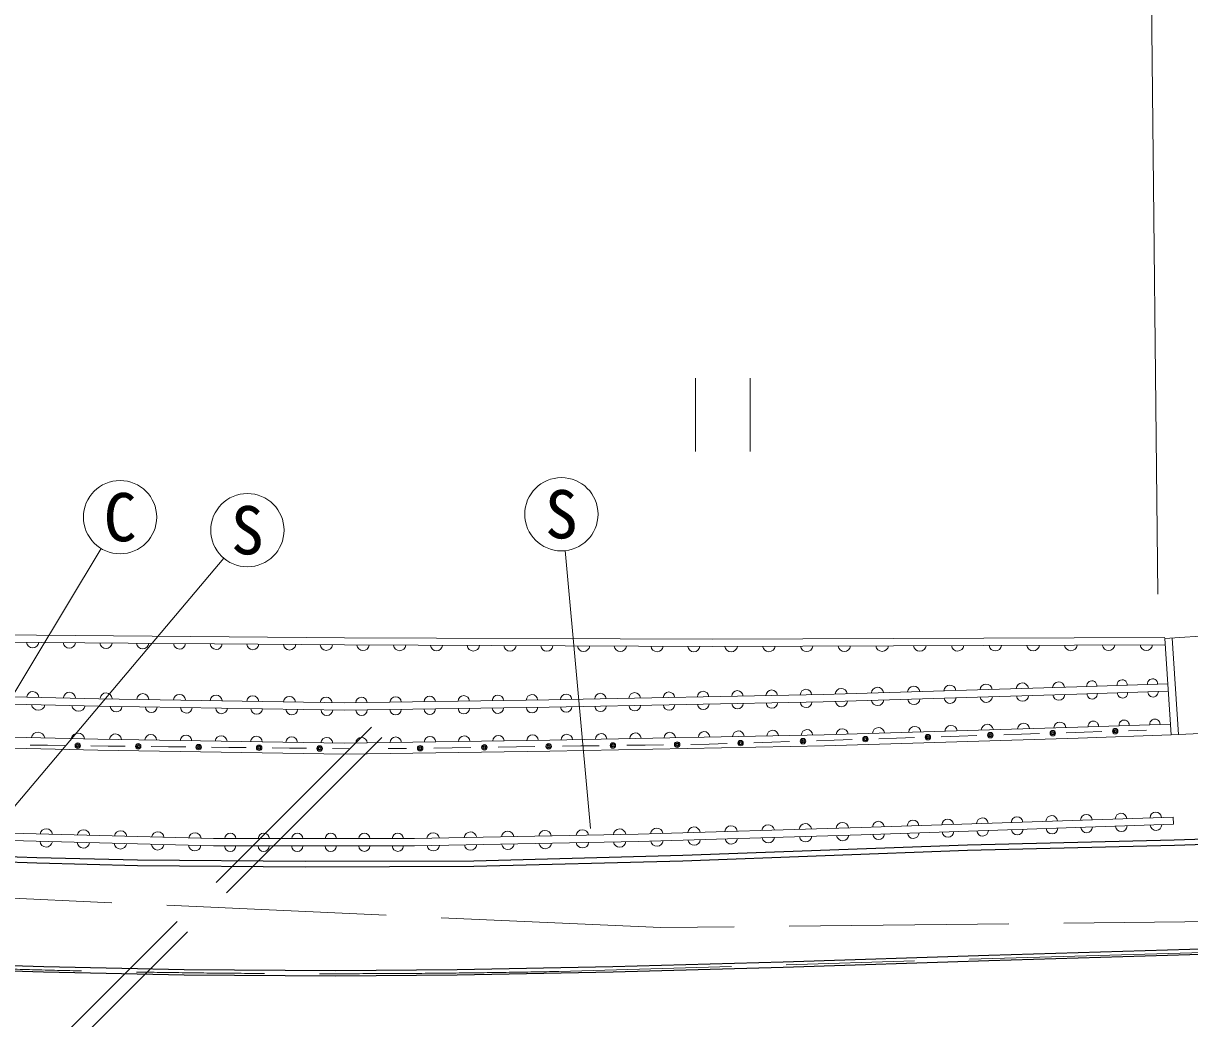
# Model space of a CAD drawing. Units: millimetres at full size, sheet at 1:1000; details may follow other scales. Extents: x 40000 to 680000, y 20000 to 380000.
# Drawn here: x 104989 to 136829, y 278096 to 305271 of the extents above; entities that cross this region are included whole.
import ezdxf
from ezdxf.enums import TextEntityAlignment as Align

# ---------------------------------------------------------------- set-up
doc = ezdxf.new("R2010")
doc.units = ezdxf.units.MM
doc.header["$LTSCALE"] = 1000
doc.linetypes.add('CHAIN', pattern=[18.5, 12, -1.5, 3.5, -1.5])
doc.linetypes.add('DASHED', pattern=[7.5, 6, -1.5])
for name, color, linetype, lineweight in [('M-BGD', 7, 'Continuous', 13), ('M-BGD-EXST', 7, 'Continuous', 13), ('M-BMK', 2, 'CHAIN', 13), ('M-STR-HTXT', 7, 'Continuous', 13), ('M-STR-STRC', 7, 'Continuous', 25)]:
    doc.layers.add(name, color=color, linetype=linetype, lineweight=lineweight)
doc.styles.add('ＭＳ ゴシック', font='')
doc.styles.get('ＭＳ ゴシック').set_extended_font_data('MS Gothic')

msp = doc.modelspace()

# ---------------------------------------------------------------- linework, layer by layer
at = {"layer": 'M-BGD'}
for p, q in [((103740, 288582), (113761, 288498)), ((113761, 288498), (123796, 288458)), ((123796, 288458), (136148, 288501)), ((139319, 288677), (136150, 288475)), ((136150, 288475), (136321, 285841)), ((136350, 288488), (136521, 285854)), ((103741, 288382), (113760, 288298)), ((113760, 288298), (123796, 288258)), ((123796, 288258), (136161, 288301)), ((136230, 287239), (133745, 287157)), ((107048, 286828), (103746, 286905)), ((126822, 286947), (119339, 286801)), ((133745, 287157), (126822, 286947)), ((133751, 286957), (126826, 286748)), ((136243, 287039), (133751, 286957)), ((107044, 286628), (103746, 286705)), ((113756, 286515), (107044, 286628)), ((113756, 286715), (107048, 286828)), ((119339, 286801), (113756, 286715)), ((119343, 286601), (113756, 286515)), ((126826, 286748), (119343, 286601)), ((133780, 286057), (126849, 285848)), ((136302, 286141), (133780, 286057)), ((133945, 285918), (134432, 285933)), ((135650, 285972), (135162, 285957)), ((136321, 285841), (139678, 285999)), ((107026, 285728), (103757, 285805)), ((113755, 285615), (107026, 285728)), ((119359, 285702), (113755, 285615)), ((126849, 285848), (119359, 285702)), ((123715, 285592), (124203, 285607)), ((125420, 285646), (124933, 285631)), ((125420, 285646), (125907, 285662)), ((127125, 285701), (126638, 285685)), ((133789, 285758), (126856, 285548)), ((127125, 285701), (127612, 285716)), ((128830, 285755), (128343, 285739)), ((128830, 285755), (129317, 285770)), ((130535, 285809), (130048, 285794)), ((130535, 285809), (131022, 285825)), ((132240, 285864), (131753, 285848)), ((132240, 285864), (132727, 285879)), ((133945, 285918), (133458, 285902)), ((136321, 285841), (133789, 285758)), ((107020, 285428), (103750, 285505)), ((105651, 285559), (105179, 285564)), ((105651, 285559), (106122, 285553)), ((107301, 285540), (106830, 285545)), ((113755, 285315), (107020, 285428)), ((107301, 285540), (107773, 285534)), ((108951, 285521), (108480, 285526)), ((108951, 285521), (109423, 285515)), ((110602, 285502), (110130, 285507)), ((110602, 285502), (111073, 285496)), ((112252, 285482), (111780, 285488)), ((112252, 285482), (112723, 285477)), ((113902, 285463), (113430, 285469)), ((119364, 285402), (113755, 285315)), ((114945, 285468), (115447, 285475)), ((116699, 285492), (116198, 285485)), ((116699, 285492), (117201, 285500)), ((118453, 285517), (117952, 285510)), ((118453, 285517), (118955, 285524)), ((126856, 285548), (119364, 285402)), ((120207, 285542), (119706, 285535)), ((120207, 285542), (120709, 285549)), ((121961, 285567), (121460, 285560)), ((121961, 285567), (122463, 285574)), ((123715, 285592), (123214, 285585)), ((136377, 283602), (127857, 283319)), ((136384, 283402), (127864, 283119)), ((136377, 283602), (136384, 283402)), ((110180, 283011), (104097, 283171)), ((121774, 283136), (115669, 283014)), ((127857, 283319), (121774, 283136)), ((127864, 283119), (121779, 282936)), ((110178, 282811), (104091, 282971)), ((115671, 282814), (110178, 282811)), ((115669, 283014), (110180, 283011)), ((121779, 282936), (115671, 282814))]:
    msp.add_line(p, q, dxfattribs=at)
at = {"layer": 'M-BGD', "linetype": 'DASHED'}
for p, q in [((114495, 286054), (101621, 273189)), ((114778, 285771), (101835, 272837))]:
    msp.add_line(p, q, dxfattribs=at)
msp.add_lwpolyline([(218363, 284822), (146892, 280851), (122389, 280582), (100847, 281558), (75599, 283614)], dxfattribs=at)
at = {"layer": 'M-BGD'}
for centre, radius in [((133092, 285891), 75), ((133092, 285891), 49.5), ((134797, 285945), 75), ((134797, 285945), 49.5), ((134797, 285945), 24.5), ((106476, 285549), 75), ((121084, 285555), 75), ((122838, 285579), 75), ((122838, 285579), 49.5), ((124568, 285619), 75), ((124568, 285619), 49.5), ((124568, 285619), 24.5), ((126273, 285673), 75), ((126273, 285673), 49.5), ((126273, 285673), 24.5), ((127978, 285728), 75), ((127978, 285728), 49.5), ((127978, 285728), 24.5), ((129683, 285782), 75), ((129683, 285782), 49.5), ((129683, 285782), 24.5), ((131387, 285836), 75), ((131387, 285836), 49.5), ((131387, 285836), 24.5), ((133092, 285891), 24.5), ((106476, 285549), 49.5), ((106476, 285549), 24.5), ((108126, 285530), 75), ((108126, 285530), 49.5), ((108126, 285530), 24.5), ((109776, 285511), 75), ((109776, 285511), 49.5), ((109776, 285511), 24.5), ((111427, 285492), 75), ((111427, 285492), 49.5), ((111427, 285492), 24.5), ((113077, 285473), 75), ((113077, 285473), 49.5), ((113077, 285473), 24.5), ((115822, 285480), 75), ((115822, 285480), 49.5), ((115822, 285480), 24.5), ((117576, 285505), 75), ((117576, 285505), 49.5), ((117576, 285505), 24.5), ((119330, 285530), 75), ((119330, 285530), 49.5), ((119330, 285530), 24.5), ((121084, 285555), 49.5), ((121084, 285555), 24.5), ((122838, 285579), 24.5)]:
    msp.add_circle(centre, radius, dxfattribs=at)
for centre, radius, start, end in [((105244, 288388), 168, 185.6543, 353.3801), ((106246, 288379), 168, 185.6543, 353.3801), ((107248, 288371), 168, 185.6543, 353.3801), ((108250, 288362), 168, 185.6543, 353.3801), ((109252, 288354), 168, 185.6543, 353.3801), ((110253, 288345), 168, 185.6543, 353.3801), ((111255, 288337), 168, 185.6543, 353.3801), ((112257, 288328), 168, 185.6543, 353.3801), ((113259, 288320), 168, 185.6543, 353.3801), ((114262, 288314), 168, 186.0051, 353.5447), ((115265, 288310), 168, 186.0051, 353.5447), ((116269, 288306), 168, 186.0051, 353.5447), ((117273, 288302), 168, 186.0051, 353.5447), ((118276, 288298), 168, 186.0051, 353.5447), ((119280, 288294), 168, 186.0051, 353.5447), ((120283, 288290), 168, 186.0051, 353.5447), ((121287, 288287), 168, 186.0051, 353.5447), ((122291, 288283), 168, 186.0051, 353.5447), ((123294, 288279), 168, 186.0051, 353.5447), ((124311, 288284), 173, 187.9284, 352.463), ((125342, 288287), 173, 187.9284, 352.463), ((126372, 288291), 173, 187.9284, 352.463), ((127402, 288294), 173, 187.9284, 352.463), ((128433, 288298), 173, 187.9284, 352.463), ((129463, 288301), 173, 187.9284, 352.463), ((130494, 288305), 173, 187.9284, 352.463), ((131524, 288308), 173, 187.9284, 352.463), ((132555, 288312), 173, 187.9284, 352.463), ((133585, 288315), 173, 187.9284, 352.463), ((134616, 288319), 173, 187.9284, 352.463), ((135646, 288322), 173, 187.9284, 352.463), ((130284, 287037), 166, 7.1584, 176.3064), ((131273, 287066), 166, 7.1584, 176.3064), ((132262, 287096), 166, 7.1584, 176.3064), ((133251, 287126), 166, 7.1584, 176.3064), ((134159, 287182), 139, 357.1845, 186.6043), ((134987, 287209), 139, 357.1845, 186.6043), ((135816, 287237), 139, 357.1845, 186.6043), ((105247, 286859), 168, 5.0069, 172.8174), ((106248, 286840), 168, 5.0069, 172.8174), ((107249, 286821), 168, 5.0069, 172.8174), ((108250, 286802), 168, 5.0069, 172.8174), ((109251, 286783), 168, 5.0069, 172.8174), ((110252, 286764), 168, 5.0069, 172.8174), ((111253, 286745), 168, 5.0069, 172.8174), ((112254, 286726), 168, 5.0069, 172.8174), ((115152, 286732), 155, 2.8021, 178.9628), ((116082, 286746), 155, 2.8021, 178.9628), ((117013, 286760), 155, 2.8021, 178.9628), ((117944, 286775), 155, 2.8021, 178.9628), ((118874, 286789), 155, 2.8021, 178.9628), ((119807, 286804), 156, 3.3316, 178.9061), ((120742, 286823), 156, 3.3316, 178.9061), ((121678, 286841), 156, 3.3316, 178.9061), ((122613, 286859), 156, 3.3316, 178.9061), ((123548, 286878), 156, 3.3316, 178.9061), ((124483, 286896), 156, 3.3316, 178.9061), ((125419, 286914), 156, 3.3316, 178.9061), ((126354, 286932), 156, 3.3316, 178.9061), ((127317, 286947), 166, 7.1584, 176.3064), ((128306, 286977), 166, 7.1584, 176.3064), ((129295, 287007), 166, 7.1584, 176.3064), ((131278, 286898), 166, 187.1695, 356.2953), ((132267, 286928), 166, 187.1695, 356.2953), ((133256, 286958), 166, 187.1695, 356.2953), ((134167, 286960), 139, 177.337, 6.4517), ((134998, 286987), 139, 177.337, 6.4517), ((135828, 287015), 139, 177.337, 6.4517), ((105396, 286704), 187, 190.05, 347.2625), ((106495, 286678), 187, 190.05, 347.2625), ((107523, 286630), 160, 182.6739, 355.4023), ((108482, 286614), 160, 182.6739, 355.4023), ((109441, 286598), 160, 182.6739, 355.4023), ((110400, 286582), 160, 182.6739, 355.4023), ((113255, 286707), 168, 5.0069, 172.8174), ((114221, 286717), 155, 2.8021, 178.9628), ((117015, 286571), 155, 182.8394, 358.9256), ((117946, 286585), 155, 182.8394, 358.9256), ((118877, 286600), 155, 182.8394, 358.9256), ((119810, 286617), 156, 183.343, 358.8947), ((120746, 286635), 156, 183.343, 358.8947), ((121681, 286653), 156, 183.343, 358.8947), ((122617, 286671), 156, 183.343, 358.8947), ((123552, 286690), 156, 183.343, 358.8947), ((124488, 286708), 156, 183.343, 358.8947), ((125423, 286726), 156, 183.343, 358.8947), ((126359, 286744), 156, 183.343, 358.8947), ((127321, 286778), 166, 187.1695, 356.2953), ((128310, 286808), 166, 187.1695, 356.2953), ((129299, 286838), 166, 187.1695, 356.2953), ((130288, 286868), 166, 187.1695, 356.2953), ((111359, 286566), 160, 182.6739, 355.4023), ((112318, 286550), 160, 182.6739, 355.4023), ((113277, 286534), 160, 182.6739, 355.4023), ((114221, 286528), 155, 182.8394, 358.9256), ((115153, 286542), 155, 182.8394, 358.9256), ((116084, 286556), 155, 182.8394, 358.9256), ((135041, 286109), 140, 358.0188, 185.77), ((135881, 286136), 140, 358.0188, 185.77), ((123572, 285778), 156, 3.394, 178.8437), ((124508, 285796), 156, 3.394, 178.8437), ((125445, 285814), 156, 3.394, 178.8437), ((126381, 285832), 156, 3.394, 178.8437), ((127344, 285847), 166, 7.2196, 176.2451), ((128335, 285877), 166, 7.2196, 176.2451), ((129325, 285907), 166, 7.2196, 176.2451), ((130315, 285937), 166, 7.2196, 176.2451), ((131305, 285967), 166, 7.2196, 176.2451), ((132295, 285997), 166, 7.2196, 176.2451), ((133285, 286027), 166, 7.2196, 176.2451), ((134200, 286081), 140, 358.0188, 185.77), ((105391, 285732), 185, 9.5518, 167.7607), ((106480, 285706), 185, 9.5518, 167.7607), ((107506, 285710), 161, 2.8226, 175.2536), ((108468, 285693), 161, 2.8226, 175.2536), ((109429, 285677), 161, 2.8226, 175.2536), ((110390, 285661), 161, 2.8226, 175.2536), ((111352, 285645), 161, 2.8226, 175.2536), ((112313, 285629), 161, 2.8226, 175.2536), ((113274, 285613), 161, 2.8226, 175.2536), ((114222, 285617), 156, 3.0066, 178.7584), ((115156, 285631), 156, 3.0066, 178.7584), ((116090, 285645), 156, 3.0066, 178.7584), ((117024, 285660), 156, 3.0066, 178.7584), ((117958, 285674), 156, 3.0066, 178.7584), ((118892, 285689), 156, 3.0066, 178.7584), ((119827, 285704), 156, 3.394, 178.8437), ((120763, 285723), 156, 3.394, 178.8437), ((121699, 285741), 156, 3.394, 178.8437), ((122636, 285759), 156, 3.394, 178.8437), ((134957, 283547), 158, 4.8268, 178.9793), ((135904, 283578), 158, 4.8268, 178.9793), ((125323, 283222), 170, 8.5578, 174.8857), ((126337, 283253), 170, 8.5578, 174.8857), ((127351, 283283), 170, 8.5578, 174.8857), ((128331, 283326), 158, 4.8268, 178.9793), ((129278, 283358), 158, 4.8268, 178.9793), ((130224, 283389), 158, 4.8268, 178.9793), ((131171, 283421), 158, 4.8268, 178.9793), ((132117, 283452), 158, 4.8268, 178.9793), ((133064, 283484), 158, 4.8268, 178.9793), ((134011, 283515), 158, 4.8268, 178.9793), ((135910, 283394), 158, 184.8289, 358.9772), ((105617, 283111), 170, 5.3255, 171.6575), ((106631, 283084), 170, 5.3255, 171.6575), ((107645, 283057), 170, 5.3255, 171.6575), ((108659, 283031), 170, 5.3255, 171.6575), ((109673, 283004), 170, 5.3255, 171.6575), ((110638, 283009), 152, 0.9662, 179.0985), ((111553, 283009), 152, 0.9662, 179.0985), ((112467, 283010), 152, 0.9662, 179.0985), ((113382, 283010), 152, 0.9662, 179.0985), ((114297, 283011), 152, 0.9662, 179.0985), ((115212, 283011), 152, 0.9662, 179.0985), ((116178, 283003), 171, 8.1697, 174.12), ((117196, 283024), 171, 8.1697, 174.12), ((118213, 283044), 171, 8.1697, 174.12), ((119231, 283064), 171, 8.1697, 174.12), ((120248, 283085), 171, 8.1697, 174.12), ((121266, 283105), 171, 8.1697, 174.12), ((122282, 283131), 170, 8.5578, 174.8857), ((123296, 283161), 170, 8.5578, 174.8857), ((124309, 283192), 170, 8.5578, 174.8857), ((126342, 283093), 170, 188.5702, 354.8733), ((127356, 283124), 170, 188.5702, 354.8733), ((128337, 283143), 158, 184.8289, 358.9772), ((129283, 283174), 158, 184.8289, 358.9772), ((130230, 283206), 158, 184.8289, 358.9772), ((131177, 283237), 158, 184.8289, 358.9772), ((132123, 283269), 158, 184.8289, 358.9772), ((133070, 283300), 158, 184.8289, 358.9772), ((134017, 283331), 158, 184.8289, 358.9772), ((134963, 283363), 158, 184.8289, 358.9772), ((105614, 282951), 170, 185.3506, 351.6323), ((106628, 282925), 170, 185.3506, 351.6323), ((107642, 282898), 170, 185.3506, 351.6323), ((108657, 282871), 170, 185.3506, 351.6323), ((109671, 282845), 170, 185.3506, 351.6323), ((110636, 282814), 153, 181.0145, 359.0501), ((111551, 282814), 153, 181.0145, 359.0501), ((112467, 282815), 153, 181.0145, 359.0501), ((113382, 282815), 153, 181.0145, 359.0501), ((114298, 282816), 153, 181.0145, 359.0501), ((115213, 282816), 153, 181.0145, 359.0501), ((116180, 282845), 171, 188.1971, 354.0925), ((117198, 282865), 171, 188.1971, 354.0925), ((118216, 282886), 171, 188.1971, 354.0925), ((119234, 282906), 171, 188.1971, 354.0925), ((120252, 282927), 171, 188.1971, 354.0925), ((121270, 282947), 171, 188.1971, 354.0925), ((122286, 282972), 170, 188.5702, 354.8733), ((123300, 283002), 170, 188.5702, 354.8733), ((124314, 283033), 170, 188.5702, 354.8733), ((125328, 283063), 170, 188.5702, 354.8733)]:
    msp.add_arc(centre, radius, start, end, dxfattribs=at)
at = {"layer": 'M-BGD-EXST'}
for p, q in [((123335, 295584), (123335, 293584)), ((124835, 295584), (124835, 293584)), ((103930, 285645), (107114, 290932)), ((119785, 290874), (120469, 283289)), ((110461, 290667), (104179, 283225))]:
    msp.add_line(p, q, dxfattribs=at)
for centre in [(107630, 291789), (119678, 291868), (111106, 291432)]:
    msp.add_circle(centre, 1000, dxfattribs=at)
at = {"layer": 'M-BMK'}
msp.add_line((179794, 281161), (119612, 279386), dxfattribs=at)
msp.add_arc((113429, 587783), 308459, 263.0619, 271.14847, dxfattribs=at)
at = {"layer": 'M-STR-HTXT'}
msp.add_line((135426, 342000), (135956, 289682), dxfattribs=at)
at = {"layer": 'M-STR-STRC'}
for p, q in [((122990, 282559), (130761, 282842)), ((130761, 282842), (136410, 282982)), ((130765, 282693), (136414, 282832)), ((136414, 282832), (141053, 282975)), ((102229, 282451), (105356, 282350)), ((102235, 282601), (105360, 282499)), ((105360, 282499), (108105, 282432)), ((108105, 282432), (112684, 282393)), ((117285, 282406), (122990, 282559)), ((122995, 282409), (130765, 282693)), ((105356, 282350), (108102, 282282)), ((108102, 282282), (112684, 282243)), ((112684, 282393), (117285, 282406)), ((112684, 282243), (117288, 282256)), ((117288, 282256), (122995, 282409))]:
    msp.add_line(p, q, dxfattribs=at)
for points in [[(136410, 282982), (141499, 283139), (153467, 283513)], [(153503, 280337), (148145, 280172), (143231, 280025), (138053, 279871), (131348, 279674), (125736, 279492), (121088, 279365), (116830, 279280), (113515, 279255), (109381, 279280), (105541, 279365), (102351, 279462), (98190, 279606)], [(153499, 280486), (148141, 280322), (143227, 280175), (138049, 280021), (131344, 279824), (125731, 279642), (121084, 279515), (116828, 279430), (113515, 279405), (109384, 279430), (105545, 279515), (102356, 279612), (98192, 279756)]]:
    msp.add_lwpolyline(points, dxfattribs=at)

# ---------------------------------------------------------------- texts
at = {"layer": 'M-BGD-EXST', "style": 'ＭＳ ゴシック'}
for s, p in [('C', (107630, 291789)), ('S', (119678, 291868)), ('S', (111106, 291432))]:
    msp.add_text(s, height=1320, dxfattribs=at).set_placement(p, align=Align.MIDDLE_CENTER)

doc.saveas('drawing.dxf')
